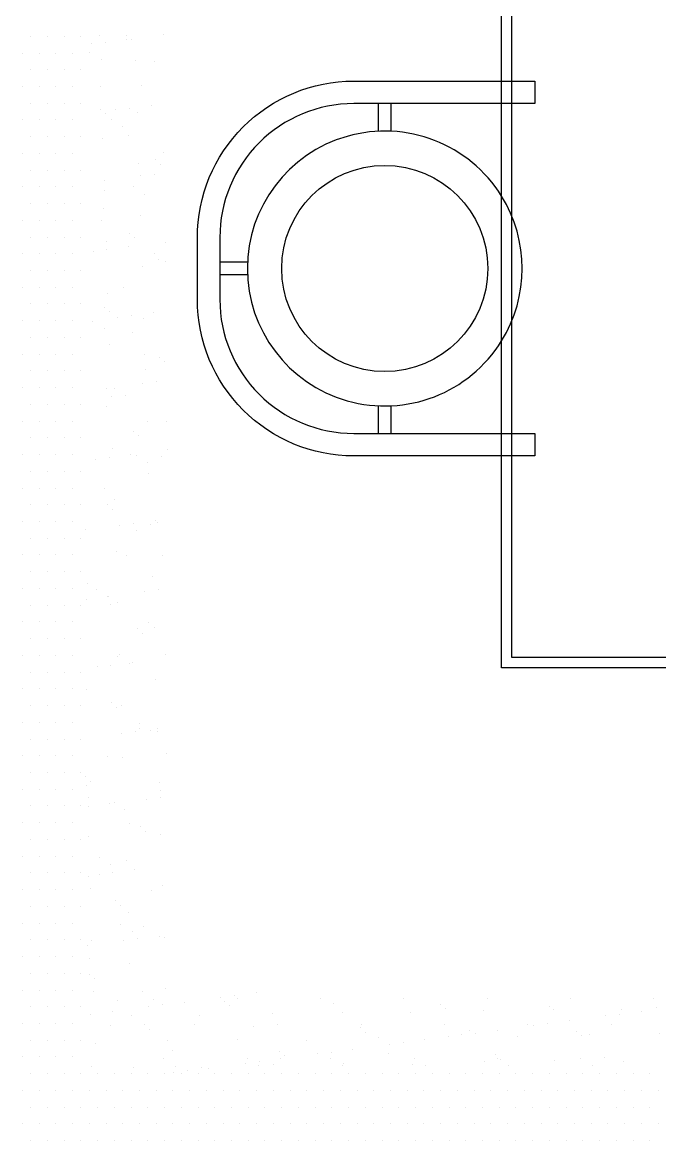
# Model space of a CAD drawing. Extents: x 10.8 to 13.68, y 40.59 to 42.54.
# Drawn here: x 10.8 to 11.514, y 40.594 to 41.847 of the extents above; entities that cross this region are included whole.
import ezdxf

# ---------------------------------------------------------------- set-up
doc = ezdxf.new("R2010")
doc.units = 0
doc.header["$LTSCALE"] = 0.5
doc.layers.get('0').update_dxf_attribs({"linetype": 'CONTINUOUS'})

# ---------------------------------------------------------------- blocks, each defined once
blk = doc.blocks.new('*X0')
at = {"color": 0}
for p, q in [((10.809375, 41.83125), (10.809375, 41.83125)), ((10.828125, 41.83125), (10.828125, 41.83125)), ((10.846875, 41.83125), (10.846875, 41.83125)), ((10.865625, 41.83125), (10.865625, 41.83125)), ((10.8, 41.8125), (10.8, 41.8125)), ((10.81875, 41.8125), (10.81875, 41.8125)), ((10.8375, 41.8125), (10.8375, 41.8125)), ((10.85625, 41.8125), (10.85625, 41.8125)), ((10.809375, 41.79375), (10.809375, 41.79375)), ((10.828125, 41.79375), (10.828125, 41.79375)), ((10.846875, 41.79375), (10.846875, 41.79375)), ((10.865625, 41.79375), (10.865625, 41.79375)), ((10.8, 41.775), (10.8, 41.775)), ((10.81875, 41.775), (10.81875, 41.775)), ((10.8375, 41.775), (10.8375, 41.775)), ((10.85625, 41.775), (10.85625, 41.775)), ((10.809375, 41.75625), (10.809375, 41.75625)), ((10.828125, 41.75625), (10.828125, 41.75625)), ((10.846875, 41.75625), (10.846875, 41.75625)), ((10.865625, 41.75625), (10.865625, 41.75625)), ((10.8, 41.7375), (10.8, 41.7375)), ((10.81875, 41.7375), (10.81875, 41.7375)), ((10.8375, 41.7375), (10.8375, 41.7375)), ((10.85625, 41.7375), (10.85625, 41.7375)), ((10.809375, 41.71875), (10.809375, 41.71875)), ((10.828125, 41.71875), (10.828125, 41.71875)), ((10.846875, 41.71875), (10.846875, 41.71875)), ((10.865625, 41.71875), (10.865625, 41.71875)), ((10.8, 41.7), (10.8, 41.7)), ((10.81875, 41.7), (10.81875, 41.7)), ((10.8375, 41.7), (10.8375, 41.7)), ((10.85625, 41.7), (10.85625, 41.7)), ((10.809375, 41.68125), (10.809375, 41.68125)), ((10.828125, 41.68125), (10.828125, 41.68125)), ((10.846875, 41.68125), (10.846875, 41.68125)), ((10.865625, 41.68125), (10.865625, 41.68125)), ((10.8, 41.6625), (10.8, 41.6625)), ((10.81875, 41.6625), (10.81875, 41.6625)), ((10.8375, 41.6625), (10.8375, 41.6625)), ((10.85625, 41.6625), (10.85625, 41.6625)), ((10.809375, 41.64375), (10.809375, 41.64375)), ((10.828125, 41.64375), (10.828125, 41.64375)), ((10.846875, 41.64375), (10.846875, 41.64375)), ((10.865625, 41.64375), (10.865625, 41.64375)), ((10.8, 41.625), (10.8, 41.625)), ((10.81875, 41.625), (10.81875, 41.625)), ((10.8375, 41.625), (10.8375, 41.625)), ((10.85625, 41.625), (10.85625, 41.625)), ((10.809375, 41.60625), (10.809375, 41.60625)), ((10.828125, 41.60625), (10.828125, 41.60625)), ((10.846875, 41.60625), (10.846875, 41.60625)), ((10.865625, 41.60625), (10.865625, 41.60625)), ((10.8, 41.5875), (10.8, 41.5875)), ((10.81875, 41.5875), (10.81875, 41.5875)), ((10.8375, 41.5875), (10.8375, 41.5875)), ((10.85625, 41.5875), (10.85625, 41.5875)), ((10.809375, 41.56875), (10.809375, 41.56875)), ((10.828125, 41.56875), (10.828125, 41.56875)), ((10.846875, 41.56875), (10.846875, 41.56875)), ((10.865625, 41.56875), (10.865625, 41.56875)), ((10.8, 41.55), (10.8, 41.55)), ((10.81875, 41.55), (10.81875, 41.55)), ((10.8375, 41.55), (10.8375, 41.55)), ((10.85625, 41.55), (10.85625, 41.55)), ((10.809375, 41.53125), (10.809375, 41.53125)), ((10.828125, 41.53125), (10.828125, 41.53125)), ((10.846875, 41.53125), (10.846875, 41.53125)), ((10.865625, 41.53125), (10.865625, 41.53125)), ((10.8, 41.5125), (10.8, 41.5125)), ((10.81875, 41.5125), (10.81875, 41.5125)), ((10.8375, 41.5125), (10.8375, 41.5125)), ((10.85625, 41.5125), (10.85625, 41.5125)), ((10.809375, 41.49375), (10.809375, 41.49375)), ((10.828125, 41.49375), (10.828125, 41.49375)), ((10.846875, 41.49375), (10.846875, 41.49375)), ((10.865625, 41.49375), (10.865625, 41.49375)), ((10.8, 41.475), (10.8, 41.475)), ((10.81875, 41.475), (10.81875, 41.475)), ((10.8375, 41.475), (10.8375, 41.475)), ((10.85625, 41.475), (10.85625, 41.475)), ((10.809375, 41.45625), (10.809375, 41.45625)), ((10.828125, 41.45625), (10.828125, 41.45625)), ((10.846875, 41.45625), (10.846875, 41.45625)), ((10.865625, 41.45625), (10.865625, 41.45625)), ((10.8, 41.4375), (10.8, 41.4375)), ((10.81875, 41.4375), (10.81875, 41.4375)), ((10.8375, 41.4375), (10.8375, 41.4375)), ((10.85625, 41.4375), (10.85625, 41.4375)), ((10.809375, 41.41875), (10.809375, 41.41875)), ((10.828125, 41.41875), (10.828125, 41.41875)), ((10.846875, 41.41875), (10.846875, 41.41875)), ((10.865625, 41.41875), (10.865625, 41.41875)), ((10.8, 41.4), (10.8, 41.4)), ((10.81875, 41.4), (10.81875, 41.4)), ((10.8375, 41.4), (10.8375, 41.4)), ((10.85625, 41.4), (10.85625, 41.4)), ((10.809375, 41.38125), (10.809375, 41.38125)), ((10.828125, 41.38125), (10.828125, 41.38125)), ((10.846875, 41.38125), (10.846875, 41.38125)), ((10.865625, 41.38125), (10.865625, 41.38125)), ((10.8, 41.3625), (10.8, 41.3625)), ((10.81875, 41.3625), (10.81875, 41.3625)), ((10.8375, 41.3625), (10.8375, 41.3625)), ((10.85625, 41.3625), (10.85625, 41.3625)), ((10.809375, 41.34375), (10.809375, 41.34375)), ((10.828125, 41.34375), (10.828125, 41.34375)), ((10.846875, 41.34375), (10.846875, 41.34375)), ((10.865625, 41.34375), (10.865625, 41.34375)), ((10.8, 41.325), (10.8, 41.325)), ((10.81875, 41.325), (10.81875, 41.325)), ((10.8375, 41.325), (10.8375, 41.325)), ((10.85625, 41.325), (10.85625, 41.325)), ((10.809375, 41.30625), (10.809375, 41.30625)), ((10.828125, 41.30625), (10.828125, 41.30625)), ((10.846875, 41.30625), (10.846875, 41.30625)), ((10.865625, 41.30625), (10.865625, 41.30625)), ((10.8, 41.2875), (10.8, 41.2875)), ((10.81875, 41.2875), (10.81875, 41.2875)), ((10.8375, 41.2875), (10.8375, 41.2875)), ((10.85625, 41.2875), (10.85625, 41.2875)), ((10.809375, 41.26875), (10.809375, 41.26875)), ((10.828125, 41.26875), (10.828125, 41.26875)), ((10.846875, 41.26875), (10.846875, 41.26875)), ((10.865625, 41.26875), (10.865625, 41.26875)), ((10.8, 41.25), (10.8, 41.25)), ((10.81875, 41.25), (10.81875, 41.25)), ((10.8375, 41.25), (10.8375, 41.25)), ((10.85625, 41.25), (10.85625, 41.25)), ((10.809375, 41.23125), (10.809375, 41.23125)), ((10.828125, 41.23125), (10.828125, 41.23125)), ((10.846875, 41.23125), (10.846875, 41.23125)), ((10.865625, 41.23125), (10.865625, 41.23125)), ((10.8, 41.2125), (10.8, 41.2125)), ((10.81875, 41.2125), (10.81875, 41.2125)), ((10.8375, 41.2125), (10.8375, 41.2125)), ((10.85625, 41.2125), (10.85625, 41.2125)), ((10.809375, 41.19375), (10.809375, 41.19375)), ((10.828125, 41.19375), (10.828125, 41.19375)), ((10.846875, 41.19375), (10.846875, 41.19375)), ((10.865625, 41.19375), (10.865625, 41.19375)), ((10.8, 41.175), (10.8, 41.175)), ((10.81875, 41.175), (10.81875, 41.175)), ((10.8375, 41.175), (10.8375, 41.175)), ((10.85625, 41.175), (10.85625, 41.175)), ((10.809375, 41.15625), (10.809375, 41.15625)), ((10.828125, 41.15625), (10.828125, 41.15625)), ((10.846875, 41.15625), (10.846875, 41.15625)), ((10.865625, 41.15625), (10.865625, 41.15625)), ((10.8, 41.1375), (10.8, 41.1375)), ((10.81875, 41.1375), (10.81875, 41.1375)), ((10.8375, 41.1375), (10.8375, 41.1375)), ((10.85625, 41.1375), (10.85625, 41.1375)), ((10.809375, 41.11875), (10.809375, 41.11875)), ((10.828125, 41.11875), (10.828125, 41.11875)), ((10.846875, 41.11875), (10.846875, 41.11875)), ((10.865625, 41.11875), (10.865625, 41.11875)), ((10.8, 41.1), (10.8, 41.1)), ((10.81875, 41.1), (10.81875, 41.1)), ((10.8375, 41.1), (10.8375, 41.1)), ((10.85625, 41.1), (10.85625, 41.1)), ((10.809375, 41.08125), (10.809375, 41.08125)), ((10.828125, 41.08125), (10.828125, 41.08125)), ((10.846875, 41.08125), (10.846875, 41.08125)), ((10.865625, 41.08125), (10.865625, 41.08125)), ((10.8, 41.0625), (10.8, 41.0625)), ((10.81875, 41.0625), (10.81875, 41.0625)), ((10.8375, 41.0625), (10.8375, 41.0625)), ((10.85625, 41.0625), (10.85625, 41.0625)), ((10.809375, 41.04375), (10.809375, 41.04375)), ((10.828125, 41.04375), (10.828125, 41.04375)), ((10.846875, 41.04375), (10.846875, 41.04375)), ((10.865625, 41.04375), (10.865625, 41.04375)), ((10.8, 41.025), (10.8, 41.025)), ((10.81875, 41.025), (10.81875, 41.025)), ((10.8375, 41.025), (10.8375, 41.025)), ((10.85625, 41.025), (10.85625, 41.025)), ((10.809375, 41.00625), (10.809375, 41.00625)), ((10.828125, 41.00625), (10.828125, 41.00625)), ((10.846875, 41.00625), (10.846875, 41.00625)), ((10.865625, 41.00625), (10.865625, 41.00625)), ((10.8, 40.9875), (10.8, 40.9875)), ((10.81875, 40.9875), (10.81875, 40.9875)), ((10.8375, 40.9875), (10.8375, 40.9875)), ((10.85625, 40.9875), (10.85625, 40.9875)), ((10.809375, 40.96875), (10.809375, 40.96875)), ((10.828125, 40.96875), (10.828125, 40.96875)), ((10.846875, 40.96875), (10.846875, 40.96875)), ((10.865625, 40.96875), (10.865625, 40.96875)), ((10.8, 40.95), (10.8, 40.95)), ((10.81875, 40.95), (10.81875, 40.95)), ((10.8375, 40.95), (10.8375, 40.95)), ((10.85625, 40.95), (10.85625, 40.95)), ((10.809375, 40.93125), (10.809375, 40.93125)), ((10.828125, 40.93125), (10.828125, 40.93125)), ((10.846875, 40.93125), (10.846875, 40.93125)), ((10.865625, 40.93125), (10.865625, 40.93125)), ((10.8, 40.9125), (10.8, 40.9125)), ((10.81875, 40.9125), (10.81875, 40.9125)), ((10.8375, 40.9125), (10.8375, 40.9125)), ((10.85625, 40.9125), (10.85625, 40.9125)), ((10.809375, 40.89375), (10.809375, 40.89375)), ((10.828125, 40.89375), (10.828125, 40.89375)), ((10.846875, 40.89375), (10.846875, 40.89375)), ((10.865625, 40.89375), (10.865625, 40.89375)), ((10.8, 40.875), (10.8, 40.875)), ((10.81875, 40.875), (10.81875, 40.875)), ((10.8375, 40.875), (10.8375, 40.875)), ((10.85625, 40.875), (10.85625, 40.875)), ((10.809375, 40.85625), (10.809375, 40.85625)), ((10.828125, 40.85625), (10.828125, 40.85625)), ((10.846875, 40.85625), (10.846875, 40.85625)), ((10.865625, 40.85625), (10.865625, 40.85625)), ((10.8, 40.8375), (10.8, 40.8375)), ((10.81875, 40.8375), (10.81875, 40.8375)), ((10.8375, 40.8375), (10.8375, 40.8375)), ((10.85625, 40.8375), (10.85625, 40.8375)), ((10.809375, 40.81875), (10.809375, 40.81875)), ((10.828125, 40.81875), (10.828125, 40.81875)), ((10.846875, 40.81875), (10.846875, 40.81875)), ((10.865625, 40.81875), (10.865625, 40.81875)), ((10.8, 40.8), (10.8, 40.8)), ((10.81875, 40.8), (10.81875, 40.8)), ((10.8375, 40.8), (10.8375, 40.8)), ((10.85625, 40.8), (10.85625, 40.8)), ((10.809375, 40.78125), (10.809375, 40.78125)), ((10.828125, 40.78125), (10.828125, 40.78125)), ((10.846875, 40.78125), (10.846875, 40.78125)), ((10.865625, 40.78125), (10.865625, 40.78125)), ((10.8, 40.7625), (10.8, 40.7625)), ((10.81875, 40.7625), (10.81875, 40.7625)), ((10.8375, 40.7625), (10.8375, 40.7625)), ((10.85625, 40.7625), (10.85625, 40.7625)), ((10.809375, 40.74375), (10.809375, 40.74375)), ((10.828125, 40.74375), (10.828125, 40.74375)), ((10.846875, 40.74375), (10.846875, 40.74375)), ((10.865625, 40.74375), (10.865625, 40.74375)), ((10.8, 40.725), (10.8, 40.725)), ((10.81875, 40.725), (10.81875, 40.725)), ((10.8375, 40.725), (10.8375, 40.725)), ((10.85625, 40.725), (10.85625, 40.725)), ((10.809375, 40.70625), (10.809375, 40.70625)), ((10.828125, 40.70625), (10.828125, 40.70625)), ((10.846875, 40.70625), (10.846875, 40.70625)), ((10.865625, 40.70625), (10.865625, 40.70625)), ((10.8, 40.6875), (10.8, 40.6875)), ((10.81875, 40.6875), (10.81875, 40.6875)), ((10.8375, 40.6875), (10.8375, 40.6875)), ((10.85625, 40.6875), (10.85625, 40.6875)), ((10.809375, 40.66875), (10.809375, 40.66875)), ((10.828125, 40.66875), (10.828125, 40.66875)), ((10.846875, 40.66875), (10.846875, 40.66875)), ((10.865625, 40.66875), (10.865625, 40.66875)), ((10.884375, 40.66875), (10.884375, 40.66875)), ((10.903125, 40.66875), (10.903125, 40.66875)), ((10.921875, 40.66875), (10.921875, 40.66875)), ((10.940625, 40.66875), (10.940625, 40.66875)), ((10.959375, 40.66875), (10.959375, 40.66875)), ((10.978125, 40.66875), (10.978125, 40.66875)), ((10.996875, 40.66875), (10.996875, 40.66875)), ((11.015625, 40.66875), (11.015625, 40.66875)), ((11.034375, 40.66875), (11.034375, 40.66875)), ((11.053125, 40.66875), (11.053125, 40.66875)), ((11.071875, 40.66875), (11.071875, 40.66875)), ((11.090625, 40.66875), (11.090625, 40.66875)), ((11.109375, 40.66875), (11.109375, 40.66875)), ((11.128125, 40.66875), (11.128125, 40.66875)), ((11.146875, 40.66875), (11.146875, 40.66875)), ((11.165625, 40.66875), (11.165625, 40.66875)), ((11.184375, 40.66875), (11.184375, 40.66875)), ((11.203125, 40.66875), (11.203125, 40.66875)), ((11.221875, 40.66875), (11.221875, 40.66875)), ((11.240625, 40.66875), (11.240625, 40.66875)), ((11.259375, 40.66875), (11.259375, 40.66875)), ((11.278125, 40.66875), (11.278125, 40.66875)), ((11.296875, 40.66875), (11.296875, 40.66875)), ((11.315625, 40.66875), (11.315625, 40.66875)), ((11.334375, 40.66875), (11.334375, 40.66875)), ((11.353125, 40.66875), (11.353125, 40.66875)), ((11.371875, 40.66875), (11.371875, 40.66875)), ((11.390625, 40.66875), (11.390625, 40.66875)), ((11.409375, 40.66875), (11.409375, 40.66875)), ((11.428125, 40.66875), (11.428125, 40.66875)), ((11.446875, 40.66875), (11.446875, 40.66875)), ((11.465625, 40.66875), (11.465625, 40.66875)), ((11.484375, 40.66875), (11.484375, 40.66875)), ((11.503125, 40.66875), (11.503125, 40.66875)), ((10.8, 40.65), (10.8, 40.65)), ((10.81875, 40.65), (10.81875, 40.65)), ((10.8375, 40.65), (10.8375, 40.65)), ((10.85625, 40.65), (10.85625, 40.65)), ((10.875, 40.65), (10.875, 40.65)), ((10.89375, 40.65), (10.89375, 40.65)), ((10.9125, 40.65), (10.9125, 40.65)), ((10.93125, 40.65), (10.93125, 40.65)), ((10.95, 40.65), (10.95, 40.65)), ((10.96875, 40.65), (10.96875, 40.65)), ((10.9875, 40.65), (10.9875, 40.65)), ((11.00625, 40.65), (11.00625, 40.65)), ((11.025, 40.65), (11.025, 40.65)), ((11.04375, 40.65), (11.04375, 40.65)), ((11.0625, 40.65), (11.0625, 40.65)), ((11.08125, 40.65), (11.08125, 40.65)), ((11.1, 40.65), (11.1, 40.65)), ((11.11875, 40.65), (11.11875, 40.65)), ((11.1375, 40.65), (11.1375, 40.65)), ((11.15625, 40.65), (11.15625, 40.65)), ((11.175, 40.65), (11.175, 40.65)), ((11.19375, 40.65), (11.19375, 40.65)), ((11.2125, 40.65), (11.2125, 40.65)), ((11.23125, 40.65), (11.23125, 40.65)), ((11.25, 40.65), (11.25, 40.65)), ((11.26875, 40.65), (11.26875, 40.65)), ((11.2875, 40.65), (11.2875, 40.65)), ((11.30625, 40.65), (11.30625, 40.65)), ((11.325, 40.65), (11.325, 40.65)), ((11.34375, 40.65), (11.34375, 40.65)), ((11.3625, 40.65), (11.3625, 40.65)), ((11.38125, 40.65), (11.38125, 40.65)), ((11.4, 40.65), (11.4, 40.65)), ((11.41875, 40.65), (11.41875, 40.65)), ((11.4375, 40.65), (11.4375, 40.65)), ((11.45625, 40.65), (11.45625, 40.65)), ((11.475, 40.65), (11.475, 40.65)), ((11.49375, 40.65), (11.49375, 40.65)), ((11.5125, 40.65), (11.5125, 40.65)), ((10.809375, 40.63125), (10.809375, 40.63125)), ((10.828125, 40.63125), (10.828125, 40.63125)), ((10.846875, 40.63125), (10.846875, 40.63125)), ((10.865625, 40.63125), (10.865625, 40.63125)), ((10.884375, 40.63125), (10.884375, 40.63125)), ((10.903125, 40.63125), (10.903125, 40.63125)), ((10.921875, 40.63125), (10.921875, 40.63125)), ((10.940625, 40.63125), (10.940625, 40.63125)), ((10.959375, 40.63125), (10.959375, 40.63125)), ((10.978125, 40.63125), (10.978125, 40.63125)), ((10.996875, 40.63125), (10.996875, 40.63125)), ((11.015625, 40.63125), (11.015625, 40.63125)), ((11.034375, 40.63125), (11.034375, 40.63125)), ((11.053125, 40.63125), (11.053125, 40.63125)), ((11.071875, 40.63125), (11.071875, 40.63125)), ((11.090625, 40.63125), (11.090625, 40.63125)), ((11.109375, 40.63125), (11.109375, 40.63125)), ((11.128125, 40.63125), (11.128125, 40.63125)), ((11.146875, 40.63125), (11.146875, 40.63125)), ((11.165625, 40.63125), (11.165625, 40.63125)), ((11.184375, 40.63125), (11.184375, 40.63125)), ((11.203125, 40.63125), (11.203125, 40.63125)), ((11.221875, 40.63125), (11.221875, 40.63125)), ((11.240625, 40.63125), (11.240625, 40.63125)), ((11.259375, 40.63125), (11.259375, 40.63125)), ((11.278125, 40.63125), (11.278125, 40.63125)), ((11.296875, 40.63125), (11.296875, 40.63125)), ((11.315625, 40.63125), (11.315625, 40.63125)), ((11.334375, 40.63125), (11.334375, 40.63125)), ((11.353125, 40.63125), (11.353125, 40.63125)), ((11.371875, 40.63125), (11.371875, 40.63125)), ((11.390625, 40.63125), (11.390625, 40.63125)), ((11.409375, 40.63125), (11.409375, 40.63125)), ((11.428125, 40.63125), (11.428125, 40.63125)), ((11.446875, 40.63125), (11.446875, 40.63125)), ((11.465625, 40.63125), (11.465625, 40.63125)), ((11.484375, 40.63125), (11.484375, 40.63125)), ((11.503125, 40.63125), (11.503125, 40.63125)), ((10.8, 40.6125), (10.8, 40.6125)), ((10.81875, 40.6125), (10.81875, 40.6125)), ((10.8375, 40.6125), (10.8375, 40.6125)), ((10.85625, 40.6125), (10.85625, 40.6125)), ((10.875, 40.6125), (10.875, 40.6125)), ((10.89375, 40.6125), (10.89375, 40.6125)), ((10.9125, 40.6125), (10.9125, 40.6125)), ((10.93125, 40.6125), (10.93125, 40.6125)), ((10.95, 40.6125), (10.95, 40.6125)), ((10.96875, 40.6125), (10.96875, 40.6125)), ((10.9875, 40.6125), (10.9875, 40.6125)), ((11.00625, 40.6125), (11.00625, 40.6125)), ((11.025, 40.6125), (11.025, 40.6125)), ((11.04375, 40.6125), (11.04375, 40.6125)), ((11.0625, 40.6125), (11.0625, 40.6125)), ((11.08125, 40.6125), (11.08125, 40.6125)), ((11.1, 40.6125), (11.1, 40.6125)), ((11.11875, 40.6125), (11.11875, 40.6125)), ((11.1375, 40.6125), (11.1375, 40.6125)), ((11.15625, 40.6125), (11.15625, 40.6125)), ((11.175, 40.6125), (11.175, 40.6125)), ((11.19375, 40.6125), (11.19375, 40.6125)), ((11.2125, 40.6125), (11.2125, 40.6125)), ((11.23125, 40.6125), (11.23125, 40.6125)), ((11.25, 40.6125), (11.25, 40.6125)), ((11.26875, 40.6125), (11.26875, 40.6125)), ((11.2875, 40.6125), (11.2875, 40.6125)), ((11.30625, 40.6125), (11.30625, 40.6125)), ((11.325, 40.6125), (11.325, 40.6125)), ((11.34375, 40.6125), (11.34375, 40.6125)), ((11.3625, 40.6125), (11.3625, 40.6125)), ((11.38125, 40.6125), (11.38125, 40.6125)), ((11.4, 40.6125), (11.4, 40.6125)), ((11.41875, 40.6125), (11.41875, 40.6125)), ((11.4375, 40.6125), (11.4375, 40.6125)), ((11.45625, 40.6125), (11.45625, 40.6125)), ((11.475, 40.6125), (11.475, 40.6125)), ((11.49375, 40.6125), (11.49375, 40.6125)), ((11.5125, 40.6125), (11.5125, 40.6125)), ((10.809375, 40.59375), (10.809375, 40.59375)), ((10.828125, 40.59375), (10.828125, 40.59375)), ((10.846875, 40.59375), (10.846875, 40.59375)), ((10.865625, 40.59375), (10.865625, 40.59375)), ((10.884375, 40.59375), (10.884375, 40.59375)), ((10.903125, 40.59375), (10.903125, 40.59375)), ((10.921875, 40.59375), (10.921875, 40.59375)), ((10.940625, 40.59375), (10.940625, 40.59375)), ((10.959375, 40.59375), (10.959375, 40.59375)), ((10.978125, 40.59375), (10.978125, 40.59375)), ((10.996875, 40.59375), (10.996875, 40.59375)), ((11.015625, 40.59375), (11.015625, 40.59375)), ((11.034375, 40.59375), (11.034375, 40.59375)), ((11.053125, 40.59375), (11.053125, 40.59375)), ((11.071875, 40.59375), (11.071875, 40.59375)), ((11.090625, 40.59375), (11.090625, 40.59375)), ((11.109375, 40.59375), (11.109375, 40.59375)), ((11.128125, 40.59375), (11.128125, 40.59375)), ((11.146875, 40.59375), (11.146875, 40.59375)), ((11.165625, 40.59375), (11.165625, 40.59375)), ((11.184375, 40.59375), (11.184375, 40.59375)), ((11.203125, 40.59375), (11.203125, 40.59375)), ((11.221875, 40.59375), (11.221875, 40.59375)), ((11.240625, 40.59375), (11.240625, 40.59375)), ((11.259375, 40.59375), (11.259375, 40.59375)), ((11.278125, 40.59375), (11.278125, 40.59375)), ((11.296875, 40.59375), (11.296875, 40.59375)), ((11.315625, 40.59375), (11.315625, 40.59375)), ((11.334375, 40.59375), (11.334375, 40.59375)), ((11.353125, 40.59375), (11.353125, 40.59375)), ((11.371875, 40.59375), (11.371875, 40.59375)), ((11.390625, 40.59375), (11.390625, 40.59375)), ((11.409375, 40.59375), (11.409375, 40.59375)), ((11.428125, 40.59375), (11.428125, 40.59375)), ((11.446875, 40.59375), (11.446875, 40.59375)), ((11.465625, 40.59375), (11.465625, 40.59375)), ((11.484375, 40.59375), (11.484375, 40.59375)), ((11.503125, 40.59375), (11.503125, 40.59375))]:
    blk.add_line(p, q, dxfattribs=at)
blk = doc.blocks.new('*X1')
at = {"color": 0}
for p, q in [((10.8862, 41.8323), (10.8862, 41.8323)), ((10.9163, 41.8322), (10.9163, 41.8322)), ((10.917, 41.828), (10.917, 41.828)), ((10.9577, 41.8334), (10.9577, 41.8334)), ((10.877, 41.8227), (10.877, 41.8227)), ((10.8926, 41.8248), (10.8926, 41.8248)), ((10.9219, 41.8271), (10.9219, 41.8271)), ((10.8756, 41.8127), (10.8756, 41.8127)), ((10.8882, 41.8047), (10.8882, 41.8047)), ((10.9268, 41.8041), (10.9268, 41.8041)), ((10.948, 41.8032), (10.948, 41.8032)), ((10.8881, 41.7745), (10.8881, 41.7745)), ((10.9338, 41.7757), (10.9338, 41.7757)), ((10.9447, 41.754), (10.9447, 41.754)), ((10.8876, 41.7495), (10.8876, 41.7495)), ((10.8932, 41.7445), (10.8932, 41.7445)), ((10.9047, 41.7487), (10.9047, 41.7487)), ((10.9203, 41.7508), (10.9203, 41.7508)), ((10.9287, 41.7463), (10.9287, 41.7463)), ((10.8998, 41.7376), (10.8998, 41.7376)), ((10.9125, 41.7296), (10.9125, 41.7296)), ((10.89, 41.7167), (10.89, 41.7167)), ((10.9193, 41.7205), (10.9193, 41.7205)), ((10.9491, 41.6932), (10.9491, 41.6932)), ((10.958, 41.7005), (10.958, 41.7005)), ((10.9306, 41.6885), (10.9306, 41.6885)), ((10.9547, 41.6881), (10.9547, 41.6881)), ((10.8916, 41.6693), (10.8916, 41.6693)), ((10.9323, 41.6747), (10.9323, 41.6747)), ((10.9479, 41.6767), (10.9479, 41.6767)), ((10.8919, 41.6589), (10.8919, 41.6589)), ((10.924, 41.6625), (10.924, 41.6625)), ((10.9367, 41.6544), (10.9367, 41.6544)), ((10.8906, 41.6379), (10.8906, 41.6379)), ((10.9325, 41.6307), (10.9325, 41.6307)), ((10.8888, 41.6252), (10.8888, 41.6252)), ((10.9204, 41.6105), (10.9204, 41.6105)), ((10.926, 41.6054), (10.926, 41.6054)), ((10.8792, 41.59), (10.8792, 41.59)), ((10.8938, 41.601), (10.8938, 41.601)), ((10.8948, 41.5921), (10.8948, 41.5921)), ((10.9192, 41.5953), (10.9192, 41.5953)), ((10.96, 41.6006), (10.96, 41.6006)), ((10.9483, 41.5874), (10.9483, 41.5874)), ((10.9521, 41.5815), (10.9521, 41.5815)), ((10.9609, 41.5793), (10.9609, 41.5793)), ((10.9344, 41.5729), (10.9344, 41.5729)), ((10.8957, 41.5432), (10.8957, 41.5432)), ((10.913, 41.5501), (10.913, 41.5501)), ((10.8917, 41.5278), (10.8917, 41.5278)), ((10.8973, 41.5228), (10.8973, 41.5228)), ((10.9069, 41.516), (10.9069, 41.516)), ((10.9225, 41.518), (10.9225, 41.518)), ((10.9362, 41.5151), (10.9362, 41.5151)), ((10.9469, 41.5212), (10.9469, 41.5212)), ((10.8791, 41.5121), (10.8791, 41.5121)), ((10.8917, 41.504), (10.8917, 41.504)), ((10.9234, 41.4989), (10.9234, 41.4989)), ((10.8976, 41.4854), (10.8976, 41.4854)), ((10.9373, 41.475), (10.9373, 41.475)), ((10.9532, 41.4715), (10.9532, 41.4715)), ((10.9588, 41.4664), (10.9588, 41.4664)), ((10.9381, 41.4573), (10.9381, 41.4573)), ((10.9345, 41.4419), (10.9345, 41.4419)), ((10.9502, 41.444), (10.9502, 41.444)), ((10.8938, 41.4366), (10.8938, 41.4366)), ((10.8995, 41.4276), (10.8995, 41.4276)), ((10.9033, 41.437), (10.9033, 41.437)), ((10.916, 41.4289), (10.916, 41.4289)), ((10.8947, 41.4162), (10.8947, 41.4162)), ((10.94, 41.3995), (10.94, 41.3995)), ((10.9615, 41.3999), (10.9615, 41.3999)), ((10.9245, 41.3888), (10.9245, 41.3888)), ((10.9301, 41.3837), (10.9301, 41.3837)), ((10.9014, 41.3698), (10.9014, 41.3698)), ((10.9622, 41.3679), (10.9622, 41.3679)), ((10.8814, 41.3573), (10.8814, 41.3573)), ((10.8971, 41.3593), (10.8971, 41.3593)), ((10.9214, 41.3625), (10.9214, 41.3625)), ((10.9275, 41.3618), (10.9275, 41.3618)), ((10.9402, 41.3538), (10.9402, 41.3538)), ((10.9562, 41.3598), (10.9562, 41.3598)), ((10.9419, 41.3417), (10.9419, 41.3417)), ((10.8923, 41.3246), (10.8923, 41.3246)), ((10.8958, 41.3061), (10.8958, 41.3061)), ((10.9032, 41.312), (10.9032, 41.312)), ((10.9014, 41.3011), (10.9014, 41.3011)), ((10.871, 41.2785), (10.871, 41.2785)), ((10.9091, 41.2832), (10.9091, 41.2832)), ((10.9247, 41.2853), (10.9247, 41.2853)), ((10.9275, 41.2772), (10.9275, 41.2772)), ((10.9438, 41.2839), (10.9438, 41.2839)), ((10.9491, 41.2885), (10.9491, 41.2885)), ((10.9518, 41.2867), (10.9518, 41.2867)), ((10.9051, 41.2542), (10.9051, 41.2542)), ((10.9165, 41.2495), (10.9165, 41.2495)), ((10.9573, 41.2498), (10.9573, 41.2498)), ((10.8727, 41.2184), (10.8727, 41.2184)), ((10.9457, 41.2261), (10.9457, 41.2261)), ((10.8826, 41.2114), (10.8826, 41.2114)), ((10.8952, 41.2034), (10.8952, 41.2034)), ((10.896, 41.2038), (10.896, 41.2038)), ((10.9368, 41.2092), (10.9368, 41.2092)), ((10.9524, 41.2113), (10.9524, 41.2113)), ((10.8716, 41.2006), (10.8716, 41.2006)), ((10.8988, 41.1945), (10.8988, 41.1945)), ((10.907, 41.1964), (10.907, 41.1964)), ((10.9286, 41.1671), (10.9286, 41.1671)), ((10.9408, 41.1743), (10.9408, 41.1743)), ((10.9476, 41.1683), (10.9476, 41.1683)), ((10.9342, 41.1621), (10.9342, 41.1621)), ((10.8993, 41.1266), (10.8993, 41.1266)), ((10.9068, 41.1363), (10.9068, 41.1363)), ((10.9089, 41.1386), (10.9089, 41.1386)), ((10.9195, 41.1282), (10.9195, 41.1282)), ((10.9237, 41.1298), (10.9237, 41.1298)), ((10.9603, 41.1381), (10.9603, 41.1381)), ((10.8837, 41.1245), (10.8837, 41.1245)), ((10.9495, 41.1105), (10.9495, 41.1105)), ((10.8716, 41.099), (10.8716, 41.099)), ((10.8999, 41.0844), (10.8999, 41.0844)), ((10.9055, 41.0794), (10.9055, 41.0794)), ((10.9108, 41.0808), (10.9108, 41.0808)), ((10.9269, 41.0526), (10.9269, 41.0526)), ((10.931, 41.0612), (10.931, 41.0612)), ((10.9316, 41.0555), (10.9316, 41.0555)), ((10.9437, 41.0531), (10.9437, 41.0531)), ((10.9513, 41.0558), (10.9513, 41.0558)), ((10.9514, 41.0527), (10.9514, 41.0527)), ((10.9113, 41.0505), (10.9113, 41.0505)), ((10.9614, 41.0281), (10.9614, 41.0281)), ((10.8958, 41.0239), (10.8958, 41.0239)), ((10.9127, 41.023), (10.9127, 41.023)), ((10.8713, 41.0018), (10.8713, 41.0018)), ((10.8722, 40.992), (10.8722, 40.992)), ((10.8768, 40.9967), (10.8768, 40.9967)), ((10.9533, 40.9949), (10.9533, 40.9949)), ((10.8745, 40.9778), (10.8745, 40.9778)), ((10.939, 40.9765), (10.939, 40.9765)), ((10.9546, 40.9785), (10.9546, 40.9785)), ((10.9553, 40.986), (10.9553, 40.986)), ((10.8739, 40.9679), (10.8739, 40.9679)), ((10.8982, 40.9711), (10.8982, 40.9711)), ((10.9029, 40.9728), (10.9029, 40.9728)), ((10.9146, 40.9652), (10.9146, 40.9652)), ((10.92, 40.9488), (10.92, 40.9488)), ((10.9327, 40.9454), (10.9327, 40.9454)), ((10.9383, 40.9404), (10.9383, 40.9404)), ((10.8741, 40.9341), (10.8741, 40.9341)), ((10.9551, 40.9371), (10.9551, 40.9371)), ((10.8861, 40.9107), (10.8861, 40.9107)), ((10.8987, 40.9027), (10.8987, 40.9027)), ((10.9165, 40.9074), (10.9165, 40.9074)), ((10.8742, 40.8901), (10.8742, 40.8901)), ((10.8859, 40.8918), (10.8859, 40.8918)), ((10.9015, 40.8939), (10.9015, 40.8939)), ((10.9259, 40.8971), (10.9259, 40.8971)), ((10.876, 40.8763), (10.876, 40.8763)), ((10.957, 40.8793), (10.957, 40.8793)), ((10.9443, 40.8737), (10.9443, 40.8737)), ((10.904, 40.8628), (10.904, 40.8628)), ((10.9096, 40.8577), (10.9096, 40.8577)), ((10.9184, 40.8496), (10.9184, 40.8496)), ((10.9103, 40.8356), (10.9103, 40.8356)), ((10.9229, 40.8276), (10.9229, 40.8276)), ((10.9357, 40.8338), (10.9357, 40.8338)), ((10.8779, 40.8185), (10.8779, 40.8185)), ((10.9136, 40.8178), (10.9136, 40.8178)), ((10.9292, 40.8198), (10.9292, 40.8198)), ((10.9536, 40.823), (10.9536, 40.823)), ((10.9589, 40.8215), (10.9589, 40.8215)), ((10.8728, 40.8124), (10.8728, 40.8124)), ((10.8751, 40.7984), (10.8751, 40.7984)), ((10.9202, 40.7918), (10.9202, 40.7918)), ((10.8754, 40.7801), (10.8754, 40.7801)), ((10.8809, 40.775), (10.8809, 40.775)), ((10.9608, 40.7637), (10.9608, 40.7637)), ((10.8798, 40.7607), (10.8798, 40.7607)), ((10.907, 40.7511), (10.907, 40.7511)), ((10.9345, 40.7605), (10.9345, 40.7605)), ((10.9472, 40.7524), (10.9472, 40.7524)), ((11.022, 40.7544), (11.022, 40.7544)), ((11.0376, 40.7564), (11.0376, 40.7564)), ((11.0406, 40.7526), (11.0406, 40.7526)), ((11.062, 40.7596), (11.062, 40.7596)), ((11.134, 40.7528), (11.134, 40.7528)), ((11.2274, 40.753), (11.2274, 40.753)), ((11.3209, 40.7531), (11.3209, 40.7531)), ((11.4143, 40.7533), (11.4143, 40.7533)), ((11.5077, 40.7535), (11.5077, 40.7535)), ((10.9005, 40.7384), (10.9005, 40.7384)), ((10.9412, 40.7437), (10.9412, 40.7437)), ((10.9568, 40.7458), (10.9568, 40.7458)), ((10.9812, 40.749), (10.9812, 40.749)), ((11.027, 40.7501), (11.027, 40.7501)), ((11.0326, 40.745), (11.0326, 40.745)), ((11.1488, 40.7474), (11.1488, 40.7474)), ((11.2689, 40.7464), (11.2689, 40.7464)), ((11.2744, 40.7413), (11.2744, 40.7413)), ((11.3162, 40.7401), (11.3162, 40.7401)), ((11.3907, 40.7437), (11.3907, 40.7437)), ((11.3947, 40.7411), (11.3947, 40.7411)), ((11.4715, 40.7407), (11.4715, 40.7407)), ((11.4934, 40.7388), (11.4934, 40.7388)), ((11.5107, 40.7427), (11.5107, 40.7427)), ((10.8761, 40.7352), (10.8761, 40.7352)), ((10.9221, 40.734), (10.9221, 40.734)), ((10.9989, 40.7336), (10.9989, 40.7336)), ((11.0799, 40.7365), (11.0799, 40.7365)), ((11.1584, 40.7375), (11.1584, 40.7375)), ((11.2352, 40.7372), (11.2352, 40.7372)), ((11.4126, 40.7281), (11.4126, 40.7281)), ((11.4534, 40.7335), (11.4534, 40.7335)), ((11.469, 40.7356), (11.469, 40.7356)), ((10.8993, 40.7233), (10.8993, 40.7233)), ((10.9368, 40.7237), (10.9368, 40.7237)), ((10.9424, 40.7187), (10.9424, 40.7187)), ((10.9927, 40.7234), (10.9927, 40.7234)), ((11.0587, 40.7211), (11.0587, 40.7211)), ((11.0861, 40.7236), (11.0861, 40.7236)), ((11.1787, 40.7201), (11.1787, 40.7201)), ((11.1796, 40.7238), (11.1796, 40.7238)), ((11.1842, 40.715), (11.1842, 40.715)), ((11.273, 40.7239), (11.273, 40.7239)), ((11.3005, 40.7174), (11.3005, 40.7174)), ((11.3075, 40.7143), (11.3075, 40.7143)), ((11.3319, 40.7175), (11.3319, 40.7175)), ((11.3664, 40.7241), (11.3664, 40.7241)), ((11.3726, 40.7229), (11.3726, 40.7229)), ((11.3883, 40.7249), (11.3883, 40.7249)), ((11.4206, 40.7164), (11.4206, 40.7164)), ((11.4353, 40.713), (11.4353, 40.713)), ((11.4598, 40.7243), (11.4598, 40.7243)), ((11.5138, 40.714), (11.5138, 40.714)), ((10.8817, 40.7029), (10.8817, 40.7029)), ((10.9627, 40.7058), (10.9627, 40.7058)), ((11.0412, 40.7069), (11.0412, 40.7069)), ((11.118, 40.7065), (11.118, 40.7065)), ((11.199, 40.7094), (11.199, 40.7094)), ((11.2111, 40.7016), (11.2111, 40.7016)), ((11.2268, 40.7037), (11.2268, 40.7037)), ((11.2511, 40.7069), (11.2511, 40.7069)), ((11.2775, 40.7104), (11.2775, 40.7104)), ((11.2919, 40.7122), (11.2919, 40.7122)), ((11.3543, 40.71), (11.3543, 40.71)), ((11.4261, 40.7113), (11.4261, 40.7113)), ((10.9685, 40.6948), (10.9685, 40.6948)), ((11.0885, 40.6937), (11.0885, 40.6937)), ((11.094, 40.6887), (11.094, 40.6887)), ((11.1304, 40.691), (11.1304, 40.691)), ((11.146, 40.693), (11.146, 40.693)), ((11.1704, 40.6962), (11.1704, 40.6962)), ((11.2103, 40.6911), (11.2103, 40.6911)), ((11.3304, 40.69), (11.3304, 40.69)), ((10.878, 40.6772), (10.878, 40.6772)), ((10.924, 40.6762), (10.924, 40.6762)), ((10.9587, 40.6854), (10.9587, 40.6854)), ((10.9714, 40.6773), (10.9714, 40.6773)), ((11.0008, 40.6758), (11.0008, 40.6758)), ((11.0496, 40.6803), (11.0496, 40.6803)), ((11.0522, 40.6856), (11.0522, 40.6856)), ((11.0648, 40.6775), (11.0648, 40.6775)), ((11.0652, 40.6824), (11.0652, 40.6824)), ((11.0818, 40.6787), (11.0818, 40.6787)), ((11.0896, 40.6856), (11.0896, 40.6856)), ((11.1456, 40.6857), (11.1456, 40.6857)), ((11.1582, 40.6777), (11.1582, 40.6777)), ((11.1603, 40.6797), (11.1603, 40.6797)), ((11.2371, 40.6794), (11.2371, 40.6794)), ((11.239, 40.6859), (11.239, 40.6859)), ((11.2517, 40.6778), (11.2517, 40.6778)), ((11.3181, 40.6823), (11.3181, 40.6823)), ((11.3324, 40.6861), (11.3324, 40.6861)), ((11.3359, 40.685), (11.3359, 40.685)), ((11.3451, 40.678), (11.3451, 40.678)), ((11.3966, 40.6833), (11.3966, 40.6833)), ((11.4259, 40.6862), (11.4259, 40.6862)), ((11.4385, 40.6782), (11.4385, 40.6782)), ((11.4522, 40.6874), (11.4522, 40.6874)), ((11.4734, 40.6829), (11.4734, 40.6829)), ((10.9689, 40.6697), (10.9689, 40.6697)), ((10.9845, 40.6718), (10.9845, 40.6718)), ((11.0089, 40.675), (11.0089, 40.675))]:
    blk.add_line(p, q, dxfattribs=at)

msp = doc.modelspace()

# ---------------------------------------------------------------- linework, layer by layer
at = {"color": 0}
for p, q in [((11.1991, 41.7248), (11.1991, 41.7558)), ((11.2131, 41.7248), (11.2131, 41.7558)), ((11.0522, 41.578), (11.0213, 41.578)), ((11.0522, 41.564), (11.0213, 41.564)), ((11.1991, 41.3862), (11.1991, 41.4171)), ((11.2131, 41.3862), (11.2131, 41.4171))]:
    msp.add_line(p, q, dxfattribs=at)
for points in [[(11.337, 42.0237), (13.137, 42.0237), (13.137, 41.1237), (11.337, 41.1237)], [(11.3486, 42.0121), (13.1254, 42.0121), (13.1254, 41.1353), (11.3486, 41.1353)]]:
    msp.add_lwpolyline(points, close=True, dxfattribs=at)
for points in [[(11.337, 41.361), (11.1713, 41.361, -0.414214), (10.9961, 41.5362), (10.9961, 41.6058, -0.414214), (11.1713, 41.781), (11.337, 41.781)], [(11.337, 41.781), (11.3743, 41.781), (11.3743, 41.7558), (11.337, 41.7558, 0.414214)], [(11.337, 41.7558), (11.1713, 41.7558, 0.414214), (11.0213, 41.6058), (11.0213, 41.5362, 0.414214), (11.1713, 41.3862), (11.337, 41.3862)], [(11.337, 41.3862), (11.3743, 41.3862), (11.3743, 41.361), (11.337, 41.361, -0.414214)]]:
    msp.add_lwpolyline(points, format="xyb", dxfattribs=at)
msp.add_circle((11.2061, 41.571), 0.1155, dxfattribs=at)
for start, end in [(31.7898, 328.2102), (328.2102, 31.7898)]:
    msp.add_arc((11.2061, 41.571), 0.154, start, end, dxfattribs=at)

# ---------------------------------------------------------------- block references
for name in ['*X0', '*X1']:
    msp.add_blockref(name, (0, 0), dxfattribs=at)

doc.saveas('drawing.dxf')
